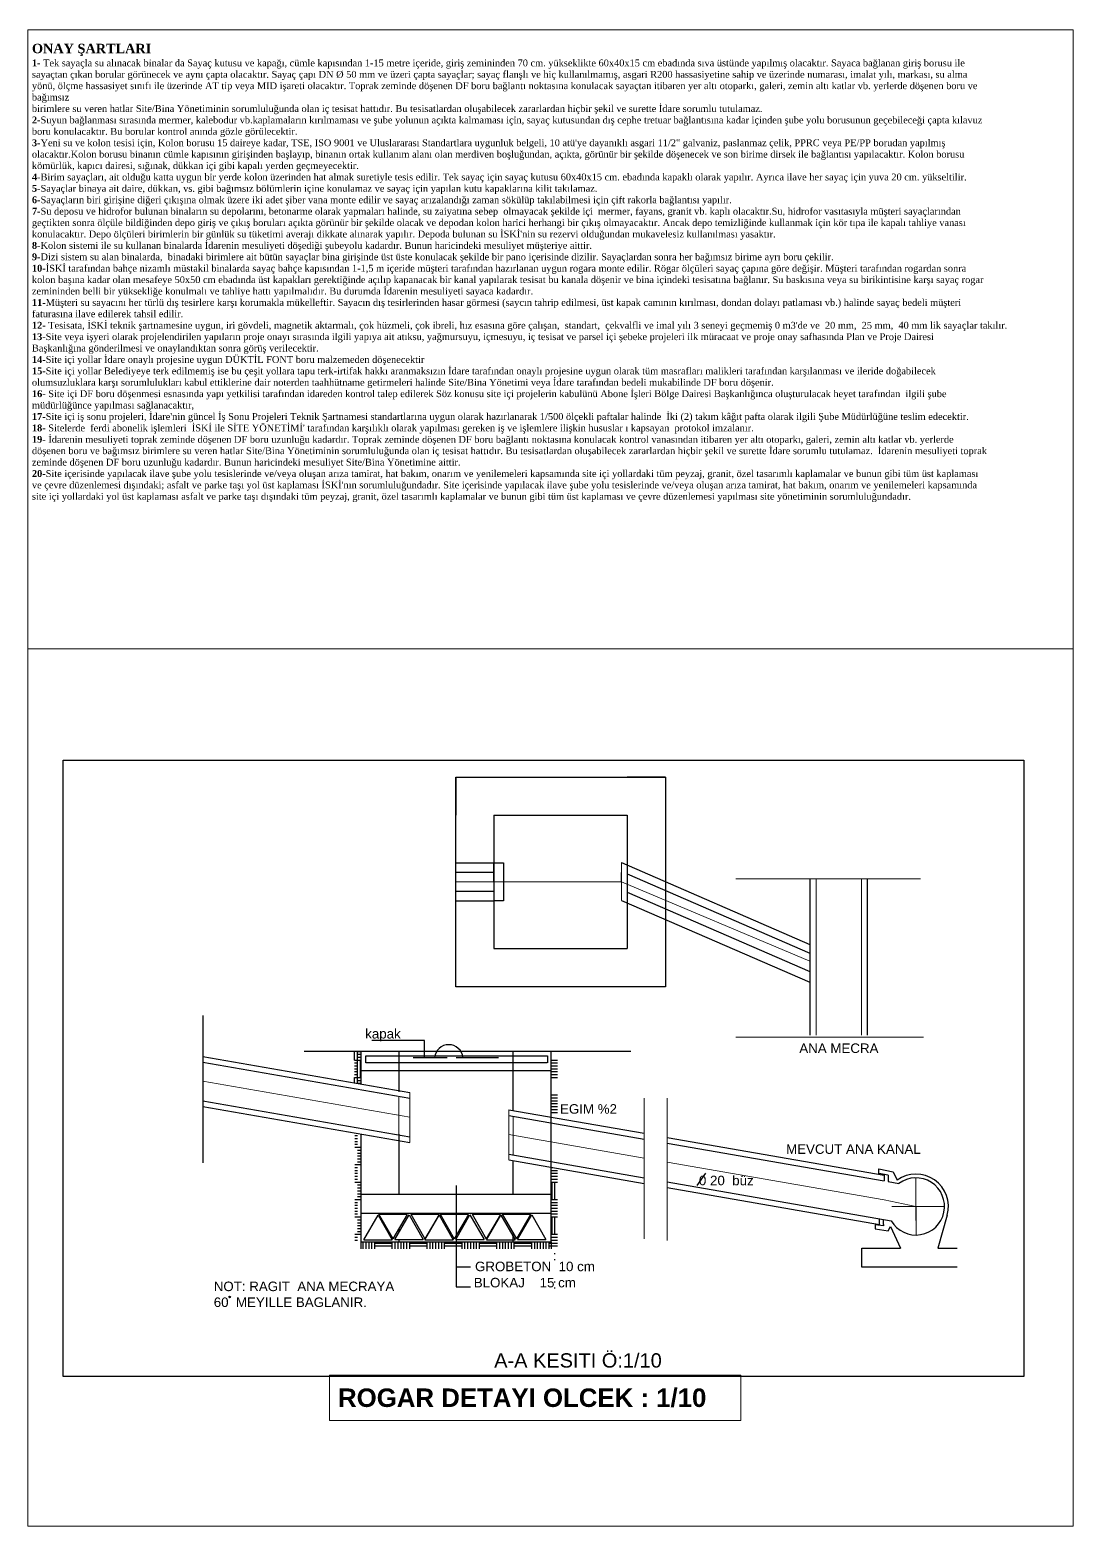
# Model space of a CAD drawing. Header units: millimetres. Extents: x 14753 to 45183, y 5640 to 19518.
# Drawn here: x 24965 to 27639, y 10480 to 14317 of the extents above; entities that cross this region are included whole.
import ezdxf

# ---------------------------------------------------------------- set-up
doc = ezdxf.new("R2010")
doc.units = ezdxf.units.MM
for name, color, linetype, lineweight in [('1', 7, 'Continuous', 0), ('CERCEVE', 66, 'Continuous', 0), ('GÖRÜNÜŞLER', 1, 'Continuous', 30), ('iskabis_antet', 7, 'Continuous', 0), ('KAPI VE PENCERELER', 5, 'Continuous', 20), ('YAZILAR', 2, 'Continuous', 30)]:
    doc.layers.add(name, color=color, linetype=linetype, lineweight=lineweight)
for name, color, linetype in [('6', 6, 'Continuous'), ('AY', 7, 'Continuous'), ('tarama', 253, 'Continuous')]:
    doc.layers.add(name, color=color, linetype=linetype)
doc.styles.add('iskabis_imza', font='arial.ttf', dxfattribs={"height": 1.75})
doc.styles.add('MTX03', font='arialbd.ttf')
doc.styles.get("Standard").update_dxf_attribs({"font": 'arial.ttf'})

msp = doc.modelspace()

# ---------------------------------------------------------------- linework, layer by layer
for p, q in [((26056.4, 12400.9), (26056.4, 12303.2)), ((26594, 12400.9), (26496.3, 12400.9)), ((26496.3, 12400.9), (26594, 12400.9)), ((26154.2, 12132.1), (26154.2, 12181)), ((26056.4, 12156.9), (26154.2, 12156.9)), ((26481.1, 12132.1), (26481.1, 12156.6)), ((26496.3, 12152.8), (26964.6, 11949.6)), ((26056.4, 12108), (26154.2, 12108)), ((26496.3, 12105.7), (26964.6, 11902.5)), ((26056.4, 11863.3), (26056.4, 11961.1)), ((25408.1, 11789.7), (25408.1, 11411.5)), ((26301.5, 11209), (26301.5, 11191.2))]:
    msp.add_line(p, q)
at = {"color": 1}
for p, q in [((26056.4, 12400.9), (26594, 12400.9)), ((26056.4, 11863.3), (26056.4, 12400.9)), ((26594, 12400.9), (26594, 11863.3)), ((26154.2, 12303.2), (26496.3, 12303.2)), ((26154.2, 12303.2), (26154.2, 11961.1)), ((26496.3, 12303.2), (26496.3, 11961.1)), ((26056.4, 12181), (26154.2, 12181)), ((26154.2, 12181), (26178.6, 12181)), ((26178.6, 12181), (26178.6, 12083.3)), ((26481.1, 12181.7), (26964.6, 11972)), ((26964.6, 12139.6), (26964.6, 11738.8)), ((27111.2, 12139.6), (27111.2, 11738.8)), ((26056.4, 12083.3), (26154.2, 12083.3)), ((26178.6, 12083.3), (26154.2, 12083.3)), ((26481.1, 12084.6), (26964.6, 11874.8)), ((26154.2, 11961.1), (26496.3, 11961.1)), ((26594, 11863.3), (26056.4, 11863.3)), ((25408.1, 11684.5), (25938.8, 11592)), ((25408.1, 11669.9), (25938.8, 11577.4)), ((25668.3, 11697.7), (26505.3, 11697.7)), ((25812.8, 11697.7), (25812.8, 11614)), ((25826, 11686.4), (26291.8, 11686.4)), ((25826, 11668.1), (25826, 11686.4)), ((26290.6, 11668.1), (25826, 11668.1)), ((25910.5, 11697.7), (25910.5, 11614)), ((25947, 11681.8), (26034.9, 11681.8)), ((26057.7, 11681.8), (26166.2, 11681.8)), ((26203.8, 11545.9), (26203.8, 11697.7)), ((26291.8, 11686.4), (26291.8, 11668.1)), ((26301.5, 11209), (26301.5, 11697.7)), ((25812.8, 11648.8), (26301.5, 11648.8)), ((25812.8, 11648.8), (25910.5, 11648.8)), ((25910.5, 11614), (25910.5, 11593.7)), ((25408.1, 11570.8), (25938.8, 11478.3)), ((25408.1, 11556.1), (25938.8, 11463.6)), ((26192.5, 11547.8), (26539.3, 11487.4)), ((26192.5, 11533.2), (26539.3, 11472.7)), ((25812.8, 11485.6), (25812.8, 11209)), ((25910.5, 11485.6), (25910.5, 11331.2)), ((26598.8, 11477), (27155.3, 11380)), ((26192.5, 11434), (26539.3, 11373.6)), ((26598.8, 11462.4), (27155.3, 11365.4)), ((26192.5, 11419.4), (26539.3, 11359)), ((26203.8, 11331.2), (26203.8, 11417.4)), ((27141.5, 11384.6), (27141.5, 11396)), ((27141.5, 11396), (27177.7, 11388.4)), ((26598.8, 11363.3), (27173.1, 11263.2)), ((27165.1, 11380), (27141.5, 11384.6)), ((27155.3, 11380), (27155.3, 11365.4)), ((27165.1, 11380), (27165.1, 11363.7)), ((27165.1, 11363.7), (27192.9, 11358.8)), ((27177.7, 11388.4), (27188.4, 11367.6)), ((25812.8, 11331.2), (26301.5, 11331.2)), ((26598.8, 11348.6), (27143.2, 11253.7)), ((25812.8, 11282.3), (26301.5, 11282.3)), ((27131.9, 11252.3), (27131.9, 11242.5)), ((27152.9, 11250.1), (27131.9, 11252.3)), ((27131.9, 11242.5), (27165.3, 11237.1)), ((27143.2, 11253.7), (27143.2, 11268.4)), ((27152.9, 11253.7), (27152.9, 11266.7)), ((27152.9, 11253.7), (27152.9, 11250.1)), ((27165.3, 11237.1), (27171.4, 11248.4)), ((27171.4, 11248.4), (27196.7, 11193.1)), ((27316.6, 11277.5), (27293, 11193.1)), ((25812.8, 11209), (26301.5, 11209)), ((27097.5, 11144.2), (27097.5, 11193.1)), ((27097.5, 11193.1), (27196.7, 11193.1)), ((27293, 11193.1), (27341.8, 11193.1)), ((27341.8, 11144.2), (27097.5, 11144.2))]:
    msp.add_line(p, q, dxfattribs=at)
at = {"color": 3}
msp.add_circle((25476.8, 11067.7), 2.14, dxfattribs=at)
at = {"color": 1}
for centre, radius, start, end in [((26038.5, 11678.1), 36.6, 5.8143, 174.1857), ((27236.5, 11299.9), 73.3, 210.0619, 126.5075), ((27236.5, 11299.9), 83.1, 344.3912, 125.3683)]:
    msp.add_arc(centre, radius, start, end, dxfattribs=at)
at = {"layer": '1', "color": 9, "linetype": 'ByBlock'}
for p, q in [((25733.1, 10867.3), (26787.3, 10867.3)), ((25733.1, 10751.3), (25733.1, 10867.3)), ((26787.3, 10867.3), (26787.3, 10751.3)), ((26787.3, 10751.3), (25733.1, 10751.3))]:
    msp.add_line(p, q, dxfattribs=at)
at = {"layer": '6', "color": 5}
msp.add_lwpolyline([(25050.2, 12444.6), (27513.4, 12444.6), (27513.4, 10863.5), (25050.2, 10863.5)], close=True, dxfattribs=at)
at = {"layer": 'CERCEVE'}
msp.add_lwpolyline([(24959.7, 10480.2), (27639.3, 10480.2), (27639.3, 12730.2), (24959.7, 12730.2)], close=True, dxfattribs=at)
at = {"layer": 'Defpoints', "color": 0, "linetype": 'ByBlock'}
for p in [(26496.3, 12400.9), (26496.3, 12400.9), (26154.2, 12303.2), (26154.2, 12303.2), (26154.2, 12303.2), (26154.2, 12303.2), (26496.3, 12303.2), (26154.2, 11961.1), (26192.5, 11419.4), (26275.9, 11404.9)]:
    msp.add_point(p, dxfattribs=at)
at = {"layer": 'GÖRÜNÜŞLER'}
for p, q in [((25976.7, 11725.7), (25841.6, 11725.7)), ((25976.7, 11681.8), (25976.7, 11725.7)), ((26057.7, 11353.3), (26057.7, 11093.4)), ((26057.7, 11144.6), (26094.1, 11144.6)), ((26057.7, 11093.4), (26094.1, 11093.4))]:
    msp.add_line(p, q, dxfattribs=at)
at = {"layer": 'iskabis_antet', "color": 3, "linetype": 'Continuous', "lineweight": 0}
msp.add_lwpolyline([(24959.7, 14317), (27639.3, 14317), (27639.3, 12730.2), (24959.7, 12730.2)], close=True, dxfattribs=at)
at = {"layer": 'KAPI VE PENCERELER'}
for p, q in [((26481.1, 12181.7), (26481.1, 12084.6)), ((26056.4, 12132.1), (26481.1, 12132.1)), ((26056.4, 12132.1), (26481.1, 12132.1)), ((26481.1, 12132.1), (26964.6, 11928.7)), ((26774.6, 12139.6), (27248.5, 12139.6)), ((27248.5, 12139.6), (26774.6, 12139.6)), ((26981, 12139.6), (26981, 11738.8)), ((27097.2, 12139.6), (27097.2, 11738.8)), ((26774.6, 11734.1), (27255.6, 11734.1)), ((25408.1, 11620.9), (25938.8, 11528.5)), ((25938.8, 11592), (25938.8, 11463.6)), ((25911, 11581.8), (25911, 11483.4)), ((26539.3, 11577.6), (26539.3, 11216.8)), ((26598.8, 11577.6), (26598.8, 11212.6)), ((26192.5, 11419.4), (26192.5, 11547.8)), ((26203.5, 11531.2), (26203.6, 11432.1)), ((26192.5, 11484.2), (26539.3, 11423.8)), ((26598.8, 11413.4), (27155.3, 11316.4)), ((27236.8, 11226.6), (27236.3, 11373.2)), ((27236.5, 11299.9), (27155.3, 11316.4)), ((27236.5, 11299.9), (27174.8, 11299.9)), ((27236.5, 11299.9), (27309.8, 11299.9)), ((27236.5, 11299.9), (27236.8, 11226.6))]:
    msp.add_line(p, q, dxfattribs=at)
at = {"layer": 'tarama', "linetype": 'Continuous'}
for p, q in [((25796.7, 11675.3), (25804.5, 11675.3)), ((25796.7, 11667.8), (25804.5, 11667.8)), ((25797.1, 11675.3), (25797.1, 11697.7)), ((25804.5, 11675.3), (25804.5, 11697.7)), ((25804.5, 11697.6), (25812.8, 11697.6)), ((25804.5, 11690.2), (25812.8, 11690.2)), ((25804.5, 11682.7), (25812.8, 11682.7)), ((25804.5, 11630.6), (25804.5, 11675.3)), ((25804.5, 11675.3), (25812.8, 11675.3)), ((25812, 11630.6), (25812, 11675.3)), ((26301.5, 11675.3), (26317.4, 11675.3)), ((26301.5, 11667.8), (26317.4, 11667.8)), ((25796.7, 11660.4), (25804.5, 11660.4)), ((25796.7, 11652.9), (25804.5, 11652.9)), ((25796.7, 11645.5), (25804.5, 11645.5)), ((25796.7, 11638), (25804.5, 11638)), ((25796.7, 11630.6), (25804.5, 11630.6)), ((25797.1, 11616.7), (25797.1, 11630.6)), ((25804.5, 11615.4), (25804.5, 11630.6)), ((25804.5, 11630.6), (25812.8, 11630.6)), ((26301.5, 11660.4), (26317.4, 11660.4)), ((26301.5, 11652.9), (26317.4, 11652.9)), ((26301.5, 11645.5), (26317.4, 11645.5)), ((26301.5, 11638), (26317.4, 11638)), ((26301.5, 11630.6), (26317.4, 11630.6)), ((25804.5, 11623.1), (25812.8, 11623.1)), ((25804.5, 11615.7), (25812.8, 11615.7)), ((26301.5, 11585.9), (26317.4, 11585.9)), ((26301.5, 11578.4), (26317.4, 11578.4)), ((26301.5, 11571), (26317.4, 11571)), ((26301.5, 11563.5), (26317.4, 11563.5)), ((26301.5, 11556.1), (26317.4, 11556.1)), ((26301.5, 11548.6), (26317.4, 11548.6)), ((26301.5, 11541.2), (26317.4, 11541.2)), ((25798.2, 11481.6), (25804.5, 11481.6)), ((25798.2, 11474.2), (25804.5, 11474.2)), ((25798.2, 11466.7), (25804.5, 11466.7)), ((25798.2, 11459.3), (25804.5, 11459.3)), ((25798.2, 11451.8), (25804.5, 11451.8)), ((25804.5, 11451.8), (25812.8, 11451.8)), ((25804.5, 11444.4), (25812.8, 11444.4)), ((25804.5, 11436.9), (25812.8, 11436.9)), ((25798.2, 11407.1), (25804.5, 11407.1)), ((25798.2, 11399.7), (25804.5, 11399.7)), ((25804.5, 11429.5), (25812.8, 11429.5)), ((25804.5, 11422), (25812.8, 11422)), ((25804.5, 11414.6), (25812.8, 11414.6)), ((25804.5, 11407.1), (25812.8, 11407.1)), ((26301.5, 11399.7), (26305.6, 11399.7)), ((25798.2, 11392.2), (25804.5, 11392.2)), ((25798.2, 11384.8), (25804.5, 11384.8)), ((25798.2, 11377.3), (25804.5, 11377.3)), ((25798.2, 11369.9), (25804.5, 11369.9)), ((25798.2, 11362.4), (25804.5, 11362.4)), ((25804.5, 11362.4), (25812.8, 11362.4)), ((26301.5, 11392.2), (26317.4, 11392.2)), ((26301.5, 11384.8), (26317.4, 11384.8)), ((26301.5, 11377.3), (26317.4, 11377.3)), ((26301.5, 11369.9), (26317.4, 11369.9)), ((26301.5, 11362.4), (26317.4, 11362.4)), ((26303.6, 11317.7), (26303.6, 11362.4)), ((26311, 11317.7), (26311, 11362.4)), ((25804.5, 11355), (25812.8, 11355)), ((25804.5, 11347.5), (25812.8, 11347.5)), ((25804.5, 11340.1), (25812.8, 11340.1)), ((25804.5, 11332.6), (25812.8, 11332.6)), ((25804.5, 11325.2), (25812.8, 11325.2)), ((25798.2, 11317.7), (25804.5, 11317.7)), ((25798.2, 11310.3), (25804.5, 11310.3)), ((25798.2, 11302.8), (25804.5, 11302.8)), ((25798.2, 11295.4), (25804.5, 11295.4)), ((25798.2, 11288), (25804.5, 11288)), ((25798.2, 11280.5), (25804.5, 11280.5)), ((25804.5, 11317.7), (25812.8, 11317.7)), ((26301.5, 11317.7), (26317.4, 11317.7)), ((26301.5, 11310.3), (26317.4, 11310.3)), ((26301.5, 11302.8), (26317.4, 11302.8)), ((26301.5, 11295.4), (26317.4, 11295.4)), ((26301.5, 11288), (26317.4, 11288)), ((26301.5, 11280.5), (26317.4, 11280.5)), ((25798.2, 11273.1), (25804.5, 11273.1)), ((25804.5, 11273.1), (25812.8, 11273.1)), ((25804.5, 11265.6), (25812.8, 11265.6)), ((25804.5, 11258.2), (25812.8, 11258.2)), ((25804.5, 11250.7), (25812.8, 11250.7)), ((25804.5, 11243.3), (25812.8, 11243.3)), ((26301.5, 11273.1), (26317.4, 11273.1)), ((26303.6, 11228.4), (26303.6, 11273.1)), ((26311, 11228.4), (26311, 11273.1)), ((25798.2, 11228.4), (25804.5, 11228.4)), ((25798.2, 11220.9), (25804.5, 11220.9)), ((25798.2, 11213.5), (25804.5, 11213.5)), ((25804.5, 11235.8), (25812.8, 11235.8)), ((25804.5, 11228.4), (25812.8, 11228.4)), ((25819.4, 11191.2), (25819.4, 11209)), ((25826.9, 11191.2), (25826.9, 11209)), ((25834.3, 11191.2), (25834.3, 11209)), ((25841.8, 11191.2), (25841.8, 11209)), ((25849.2, 11191.2), (25849.2, 11209)), ((25849.2, 11206), (25893.9, 11206)), ((25893.9, 11191.2), (25893.9, 11209)), ((25901.4, 11191.2), (25901.4, 11209)), ((25908.8, 11191.2), (25908.8, 11209)), ((25916.2, 11191.2), (25916.2, 11209)), ((25923.7, 11191.2), (25923.7, 11209)), ((25931.1, 11191.2), (25931.1, 11209)), ((25938.6, 11191.2), (25938.6, 11209)), ((25938.6, 11206), (25983.3, 11206)), ((25983.3, 11191.2), (25983.3, 11209)), ((25990.7, 11191.2), (25990.7, 11209)), ((25998.2, 11191.2), (25998.2, 11209)), ((26005.6, 11191.2), (26005.6, 11209)), ((26013.1, 11191.2), (26013.1, 11209)), ((26020.5, 11191.2), (26020.5, 11209)), ((26028, 11191.2), (26028, 11209)), ((26028, 11206), (26057.7, 11206)), ((26057.7, 11206), (26072.7, 11206)), ((26072.7, 11191.2), (26072.7, 11209)), ((26080.1, 11191.2), (26080.1, 11209)), ((26087.6, 11191.2), (26087.6, 11209)), ((26095, 11191.2), (26095, 11209)), ((26102.5, 11191.2), (26102.5, 11209)), ((26109.9, 11191.2), (26109.9, 11209)), ((26117.4, 11191.2), (26117.4, 11209)), ((26117.4, 11206), (26162, 11206)), ((26162, 11191.2), (26162, 11209)), ((26169.5, 11191.2), (26169.5, 11209)), ((26176.9, 11191.2), (26176.9, 11209)), ((26184.4, 11191.2), (26184.4, 11209)), ((26191.8, 11191.2), (26191.8, 11209)), ((26199.3, 11191.2), (26199.3, 11209)), ((26206.7, 11191.2), (26206.7, 11209)), ((26206.7, 11206), (26251.4, 11206)), ((26251.4, 11191.2), (26251.4, 11209)), ((26258.9, 11191.2), (26258.9, 11209)), ((26266.3, 11191.2), (26266.3, 11209)), ((26273.8, 11191.2), (26273.8, 11209)), ((26281.2, 11191.2), (26281.2, 11209)), ((26288.7, 11191.2), (26288.7, 11209)), ((26296.1, 11191.2), (26296.1, 11209)), ((26296.1, 11206), (26301.5, 11206)), ((26301.5, 11228.4), (26317.4, 11228.4)), ((26301.5, 11220.9), (26317.4, 11220.9)), ((26301.5, 11213.5), (26317.4, 11213.5)), ((26301.5, 11206), (26317.4, 11206)), ((25849.2, 11198.6), (25893.9, 11198.6)), ((25938.6, 11198.6), (25983.3, 11198.6)), ((26028, 11198.6), (26057.7, 11198.6)), ((26057.7, 11198.6), (26072.7, 11198.6)), ((26117.4, 11198.6), (26162, 11198.6)), ((26206.7, 11198.6), (26251.4, 11198.6)), ((26296.1, 11198.6), (26301.5, 11198.6)), ((26301.5, 11198.6), (26317.4, 11198.6))]:
    msp.add_line(p, q, dxfattribs=at)
at = {"layer": 'tarama'}
for p, q in [((25910.5, 11282.3), (25910.5, 11279.7)), ((26203.8, 11279.8), (26203.8, 11282.3)), ((25821.1, 11214.3), (25857.5, 11277.4)), ((25857.5, 11277.4), (25893.9, 11214.3)), ((25858.9, 11279.9), (25895, 11216.7)), ((25858.9, 11279.9), (25931.7, 11279.6)), ((25931.7, 11279.6), (25895, 11216.7)), ((25900.4, 11215.3), (25936.7, 11278.4)), ((25910.5, 11243.3), (25910.5, 11233)), ((25936.7, 11278.4), (25973.1, 11215.3)), ((25941.3, 11279.9), (25977.5, 11216.7)), ((25941.3, 11279.9), (26014.2, 11279.6)), ((25977.4, 11214.3), (26013.8, 11277.4)), ((26014.2, 11279.6), (25977.5, 11216.7)), ((26013.8, 11277.4), (26050.2, 11214.3)), ((26016.2, 11279.9), (26089.1, 11279.6)), ((26016.2, 11279.9), (26052.4, 11216.7)), ((26089.1, 11279.6), (26052.4, 11216.7)), ((26056.6, 11215.3), (26093, 11278.4)), ((26093, 11278.4), (26129.4, 11215.3)), ((26098.7, 11279.9), (26171.5, 11279.6)), ((26098.7, 11279.9), (26134.8, 11216.7)), ((26171.5, 11279.6), (26134.8, 11216.7)), ((26135.8, 11214.3), (26172.2, 11277.4)), ((26172.2, 11277.4), (26208.6, 11214.3)), ((26175.7, 11279.9), (26248.6, 11279.6)), ((26175.7, 11279.9), (26211.9, 11216.7)), ((26248.6, 11279.6), (26211.9, 11216.7)), ((26215.1, 11215.3), (26251.5, 11278.4)), ((26251.5, 11278.4), (26287.8, 11215.3)), ((25812.8, 11209), (25812.8, 11191.2)), ((25821.1, 11214.3), (25893.9, 11214.3)), ((25900.4, 11215.3), (25973.1, 11215.3)), ((25910.5, 11215.3), (25910.5, 11209)), ((25977.4, 11214.3), (26050.2, 11214.3)), ((26056.6, 11215.3), (26129.4, 11215.3)), ((26135.8, 11214.3), (26208.6, 11214.3)), ((26203.8, 11209), (26203.8, 11230.9)), ((26215.1, 11215.3), (26287.8, 11215.3))]:
    msp.add_line(p, q, dxfattribs=at)
at = {"layer": 'YAZILAR'}
msp.add_line((26696.6, 11384.9), (26675.1, 11354), dxfattribs=at)

# ---------------------------------------------------------------- texts
msp.add_text(':', height=24.4).set_placement((26305.1, 11161.8))
at = {"color": 7, "linetype": 'Continuous', "lineweight": 0, "insert": (24969.9, 14281.5), "char_height": 29.06, "attachment_point": 1, "style": 'iskabis_imza'}
msp.add_mtext_dynamic_manual_height_columns('{\\fTimes New Roman|b1|i0|c0|p18;\\H0.83333x;\\C256;ONAY \\fTimes New Roman|b1|i0|c238|p18;ŞARTLARI\\fTimes New Roman|b1|i0|c162|p18;\\P\\fTimes New Roman|b1|i0|c0|p18;\\H0.7246x;1-\\fTimes New Roman|b0|i0|c0|p18; Tek sayaçla su al\\fTimes New Roman|b0|i0|c162|p18;ınacak binalar da Sayaç kutusu ve kapağı, cümle kapısından 1-15 metre içeride, giriş zemininden 70 cm. yükseklikte 60x40x15 cm ebadında sıva üstünde yapılmış olacaktır. Sayaca bağlanan giriş borusu ile sayaçtan çıkan borular görünecek ve aynı çapta olacaktır. Sayaç çapı DN Ø 50 mm ve üzeri çapta sayaçlar; sayaç flanşlı ve hiç kullanılmamış, asgari R200 hassasiyetine sahip ve üzerinde numarası, imalat yılı, markası, su alma yönü, ölçme hassasiyet sınıfı ile üzerinde AT tip veya MID işareti olacaktır.\\fTimes New Roman|b1|i0|c162|p18; \\fTimes New Roman|b0|i0|c162|p18;Toprak zeminde döşenen DF boru bağlantı noktasına konulacak sayaçtan itibaren yer altı otoparkı, galeri, zemin altı katlar vb. yerlerde döşenen boru ve bağımsız \\Pbirimlere su veren hatlar Site/Bina Yönetiminin sorumluluğunda olan iç tesisat hattıdır. Bu tesisatlardan oluşabilecek zararlardan hiçbir şekil ve surette İdare sorumlu tutulamaz.\\P\\fTimes New Roman|b1|i0|c0|p18;2-\\fTimes New Roman|b0|i0|c0|p18;Suyun ba\\fTimes New Roman|b0|i0|c162|p18;ğlanması sırasında mermer, kalebodur vb.kaplamaların kırılmaması ve şube yolunun açıkta kalmaması için, sayaç kutusundan dış cephe tretuar bağlantısına kadar içinden şube yolu borusunun geçebileceği çapta kılavuz boru konulacaktır. Bu borular kontrol anında gözle görülecektir. \\P\\fTimes New Roman|b1|i0|c0|p18;3-\\fTimes New Roman|b0|i0|c0|p18;Yeni su ve kolon tesisi için, Kolon borusu 15 daireye kadar, TSE, ISO 9001 ve Uluslararas\\fTimes New Roman|b0|i0|c162|p18;ı Standartlara uygunluk belgeli, 10 atü\'ye dayanıklı asgari 11/2" galvaniz, paslanmaz çelik, PPRC veya PE/PP borudan yapılmış olacaktır.Kolon borusu binanın cümle kapısının girişinden başlayıp, binanın ortak kullanım alanı olan merdiven boşluğundan, açıkta, görünür bir şekilde döşenecek ve son birime dirsek ile bağlantısı yapılacaktır. Kolon borusu kömürlük, kapıcı dairesi, sığınak, dükkan içi gibi kapalı yerden geçmeyecektir.\\P\\fTimes New Roman|b1|i0|c0|p18;4-\\fTimes New Roman|b0|i0|c0|p18;Birim sayaçlar\\fTimes New Roman|b0|i0|c162|p18;ı, ait olduğu katta uygun bir yerde kolon üzerinden hat almak suretiyle tesis edilir. Tek sayaç için sayaç kutusu 60x40x15 cm. ebadında kapaklı olarak yapılır. Ayrıca ilave her sayaç için yuva 20 cm. yükseltilir.\\P\\fTimes New Roman|b1|i0|c0|p18;5-\\fTimes New Roman|b0|i0|c0|p18;Sayaçlar binaya ait daire, dükkan, vs. gibi ba\\fTimes New Roman|b0|i0|c162|p18;ğımsız bölümlerin içine konulamaz ve sayaç için yapılan kutu kapaklarına kilit takılamaz.\\P\\fTimes New Roman|b1|i0|c0|p18;6-\\fTimes New Roman|b0|i0|c0|p18;Sayaçlar\\fTimes New Roman|b0|i0|c162|p18;ın biri girişine diğeri çıkışına olmak üzere iki adet şiber vana monte edilir ve sayaç arızalandığı zaman sökülüp takılabilmesi için çift rakorla bağlantısı yapılır.\\P\\fTimes New Roman|b1|i0|c0|p18;7-\\fTimes New Roman|b0|i0|c0|p18;Su deposu ve hidrofor bulunan binalar\\fTimes New Roman|b0|i0|c162|p18;ın su depolarını, betonarme olarak yapmaları halinde, su zaiyatına sebep  olmayacak şekilde içi  mermer, fayans, granit vb. kaplı olacaktır.Su, hidrofor vasıtasıyla müşteri sayaçlarından geçtikten sonra ölçüle bildiğinden depo giriş ve çıkış boruları açıkta görünür bir şekilde olacak ve depodan kolon harici herhangi bir çıkış olmayacaktır. Ancak depo temizliğinde kullanmak için kör tıpa ile kapalı tahliye vanası konulacaktır. Depo ölçüleri birimlerin bir günlük su tüketimi averajı dikkate alınarak yapılır. Depoda bulunan su İSKİ\'nin su rezervi olduğundan mukavelesiz kullanılması yasaktır.\\P\\fTimes New Roman|b1|i0|c0|p18;8-\\fTimes New Roman|b0|i0|c0|p18;Kolon sistemi ile su kullanan binalarda \\fTimes New Roman|b0|i0|c162|p18;İdarenin mesuliyeti döşediği şubeyolu kadardır. Bunun haricindeki mesuliyet müşteriye aittir.\\P\\fTimes New Roman|b1|i0|c0|p18;9\\fTimes New Roman|b0|i0|c0|p18;-Dizi sistem su alan binalarda,  binadaki birimlere ait bütün sayaçlar bina giri\\fTimes New Roman|b0|i0|c238|p18;şinde üst üste konulacak şekilde bir pano içerisinde dizilir. Sayaçlardan sonra her bağımsız birime ayrı boru çekilir.\\P\\fTimes New Roman|b1|i0|c0|p18;10-\\fTimes New Roman|b0|i0|c162|p18;İSKİ tarafından bahçe nizamlı müstakil binalarda sayaç bahçe kapısından 1-1,5 m içeride müşteri tarafından hazırlanan uygun rogara monte edilir. Rögar ölçüleri sayaç çapına göre değişir. Müşteri tarafından rogardan sonra kolon başına kadar olan mesafeye 50x50 cm ebadında üst kapakları gerektiğinde açılıp kapanacak bir kanal yapılarak tesisat bu kanala döşenir ve bina içindeki tesisatına bağlanır. Su baskısına veya su birikintisine karşı sayaç rogar zemininden belli bir yüksekliğe konulmalı ve tahliye hattı yapılmalıdır. Bu durumda İdarenin mesuliyeti sayaca kadardır.\\P\\fTimes New Roman|b1|i0|c0|p18;11-\\fTimes New Roman|b0|i0|c0|p18;Mü\\fTimes New Roman|b0|i0|c238|p18;şteri su sayacını her türlü dış tesirlere karşı korumakla mükelleftir. Sayacın dış tesirlerinden hasar görmesi (saycın tahrip edilmesi, üst kapak camının kırılması, dondan dolayı patlaması vb.) halinde sayaç bedeli müşteri faturasına ilave edilerek tahsil edilir.\\fTimes New Roman|b0|i0|c162|p18;\\P\\fTimes New Roman|b1|i0|c0|p18;12-\\fTimes New Roman|b0|i0|c0|p18; Tesisata, \\fTimes New Roman|b0|i0|c162|p18;İSKİ teknik şartnamesine uygun, iri gövdeli, magnetik aktarmalı, çok hüzmeli, çok ibreli, hız esasına göre çalışan,  standart,  çekvalfli ve imal yılı 3 seneyi geçmemiş 0 m3\'de ve  20 mm,  25 mm,  40 mm lik sayaçlar takılır.\\P\\fTimes New Roman|b1|i0|c0|p18;13-\\fTimes New Roman|b0|i0|c0|p18;Site veya i\\fTimes New Roman|b0|i0|c238|p18;şyeri olarak projelendirilen yapıların proje onayı sırasında ilgili yapıya ait atıksu, yağmursuyu, içmesuyu, iç tesisat ve parsel içi şebeke projeleri ilk müracaat ve proje onay safhasında Plan ve Proje Dairesi Başkanlığına gönderilmesi ve onaylandıktan sonra görüş verilecektir.\\P\\fTimes New Roman|b1|i0|c0|p18;14-\\fTimes New Roman|b0|i0|c0|p18;Site içi yollar \\fTimes New Roman|b0|i0|c162|p18;İdare onaylı projesine uygun DÜKTİL FONT boru malzemeden döşenecektir \\P\\fTimes New Roman|b1|i0|c0|p18;15-\\fTimes New Roman|b0|i0|c0|p18;Site içi yollar Belediyeye terk edilmemi\\fTimes New Roman|b0|i0|c238|p18;ş ise bu çeşit yollara tapu terk-irtifak hakkı aranmaksızın İdare tarafından onaylı projesine uygun olarak tüm masrafları malikleri tarafından karşılanması ve ileride doğabilecek olumsuzluklara karşı sorumlulukları kabul ettiklerine dair noterden taahhütname getirmeleri halinde Site/Bina Yönetimi veya İdare tarafından bedeli mukabilinde DF boru döşenir.\\P\\fTimes New Roman|b1|i0|c0|p18;16-\\fTimes New Roman|b0|i0|c0|p18; Site içi DF boru dö\\fTimes New Roman|b0|i0|c238|p18;şenmesi esnasında yapı yetkilisi tarafından idareden kontrol talep edilerek Söz konusu site içi projelerin kabulünü Abone İşleri Bölge Dairesi Başkanlığınca oluşturulacak heyet tarafından  ilgili şube müdürlüğünce yapılması sağlanacaktır,\\fTimes New Roman|b0|i0|c162|p18;\\P\\fTimes New Roman|b1|i0|c0|p18;17-\\fTimes New Roman|b0|i0|c0|p18;Site içi i\\fTimes New Roman|b0|i0|c238|p18;ş sonu projeleri, İdare\'nin güncel İş Sonu Projeleri Teknik Şartnamesi standartlarına uygun olarak hazırlanarak 1/500 ölçekli paftalar halinde  İki (2) takım kâğıt pafta olarak ilgili Şube Müdürlüğüne teslim edecektir.\\fTimes New Roman|b0|i0|c162|p18;\\P\\fTimes New Roman|b1|i0|c0|p18;18-\\fTimes New Roman|b0|i0|c0|p18; Sitelerde  ferdi abonelik i\\fTimes New Roman|b0|i0|c238|p18;şlemleri  İSKİ ile SİTE YÖNETİMİ\' tarafından karşılıklı olarak yapılması gereken iş ve işlemlere ilişkin hususlar ı kapsayan  protokol imzalanır. \\fTimes New Roman|b0|i0|c162|p18;\\P\\fTimes New Roman|b1|i0|c0|p18;19-\\fTimes New Roman|b0|i0|c0|p18; \\fTimes New Roman|b0|i0|c162|p18;İdarenin mesuliyeti toprak zeminde döşenen DF boru uzunluğu kadardır. Toprak zeminde döşenen DF boru bağlantı noktasına konulacak kontrol vanasından itibaren yer altı otoparkı, galeri, zemin altı katlar vb. yerlerde döşenen boru ve bağımsız birimlere su veren hatlar Site/Bina Yönetiminin sorumluluğunda olan iç tesisat hattıdır. Bu tesisatlardan oluşabilecek zararlardan hiçbir şekil ve surette İdare sorumlu tutulamaz.  İdarenin mesuliyeti toprak zeminde döşenen DF boru uzunluğu kadardır. Bunun haricindeki mesuliyet Site/Bina Yönetimine aittir. \\P\\fTimes New Roman|b1|i0|c0|p18;20-\\fTimes New Roman|b0|i0|c0|p18;Site içerisinde yap\\fTimes New Roman|b0|i0|c162|p18;ılacak ilave şube yolu tesislerinde ve/veya oluşan arıza tamirat, hat bakım, onarım ve yenilemeleri kapsamında site içi yollardaki tüm peyzaj, granit, özel tasarımlı kaplamalar ve bunun gibi tüm üst kaplaması ve çevre düzenlemesi dışındaki; asfalt ve parke taşı yol üst kaplaması İSKİ\'nın sorumluluğundadır. Site içerisinde yapılacak ilave şube yolu tesislerinde ve/veya oluşan arıza tamirat, hat bakım, onarım ve yenilemeleri kapsamında site içi yollardaki yol üst kaplaması asfalt ve parke taşı dışındaki tüm peyzaj, granit, özel tasarımlı kaplamalar ve bunun gibi tüm üst kaplaması ve çevre düzenlemesi yapılması site yönetiminin sorumluluğundadır.}', width=2443.48, gutter_width=7.75, heights=[0], dxfattribs=at)
at = {"layer": 'AY', "style": 'MTX03'}
msp.add_text('ROGAR DETAYI OLCEK : 1/10', height=47.348, dxfattribs=at).set_placement((25754.7, 10785.7))
at = {"layer": 'YAZILAR', "color": 3}
for s, height, p in [('kapak', 24.44, (25824.4, 11730.6)), ('ANA MECRA', 24.44, (26937.4, 11693.4)), ('EGIM %2', 24.44, (26323.9, 11537.7)), ('MEVCUT ANA KANAL', 24.436, (26903.5, 11434.7)), ('0 20  büz', 24.44, (26680, 11354.2)), ('GROBETON  10 cm', 24.436, (26106, 11133.8)), ('NOT: RAGIT  ANA MECRAYA', 24.436, (25436.1, 11082.7)), ('BLOKAJ    15 cm', 24.436, (26102.8, 11092.3)), (':', 24.4, (26305.1, 11089.1)), ('60  MEYILLE BAGLANIR.', 24.436, (25436.1, 11042)), ('A-A KESITI Ö:1/10', 36.655, (26155.1, 10886.7))]:
    msp.add_text(s, height=height, dxfattribs=at).set_placement(p)

doc.saveas('drawing.dxf')
